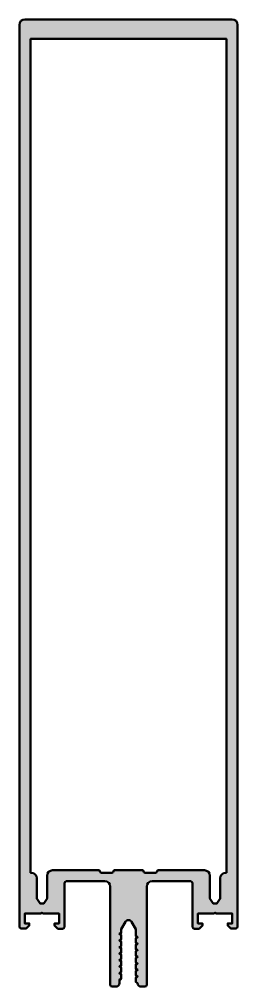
# Model space of a CAD drawing. Extents: x -30 to 30, y -16 to 250.
import ezdxf

# ---------------------------------------------------------------- set-up
doc = ezdxf.new("R2010")
doc.units = 0
doc.layers.add('0S-Alu contour', color=7, linetype='Continuous', lineweight=50)
doc.layers.add('0S-Alu hatch', color=252, linetype='Continuous', lineweight=25)

# ---------------------------------------------------------------- blocks, each defined once
blk = doc.blocks.new('505050__24583854_3BCB_44B4_8CBF_7783497E8B03_')
at = {"layer": '0S-Alu hatch'}
h = blk.add_hatch(color=256, dxfattribs=at)
edge = h.paths.add_edge_path()
edge.add_line((3.5, -16), (4.5, -16))
edge.add_arc((4.5, -15.5), 0.5, 270, 360)
edge.add_line((5, -15.5), (5, 11.5))
edge.add_ellipse((6.5, 11.5), major_axis=(-1.5, 0), ratio=1, start_angle=270, end_angle=360, ccw=False)
edge.add_line((6.5, 13), (17.10000000000002, 13))
edge.add_ellipse((17.10000000000002, 12.5), major_axis=(-0.5000000000000018, 0), ratio=1, start_angle=180, end_angle=269.9999999999996, ccw=False)
edge.add_line((17.60000000000002, 12.5), (17.60000000000002, 0.4000000000000057))
edge.add_arc((18.10000000000002, 0.4000000000000057), 0.5, 180, 270)
edge.add_line((18.10000000000002, -0.0999999999999943), (19.39999999999997, -0.0999999999999943))
edge.add_line((19.39999999999997, -0.0999999999999943), (20.29999999999995, 0.8000000000000113))
edge.add_line((20.29999999999995, 0.8000000000000113), (20.29999999999995, 1.400000000000005))
edge.add_line((20.29999999999995, 1.400000000000005), (19.10000000000002, 1.400000000000005))
edge.add_line((19.10000000000002, 1.400000000000005), (19.10000000000002, 4.099999999999994))
edge.add_line((19.10000000000002, 4.099999999999994), (23.54999999999995, 4.099999999999994))
edge.add_ellipse((23.79999999999995, 4.043749999999994), major_axis=(-0.2562499999999999, 0), ratio=1, start_angle=192.6803834918197, end_angle=347.31961650818033, ccw=False)
edge.add_line((24.04999999999996, 4.099999999999994), (28.5, 4.099999999999994))
edge.add_line((28.5, 4.099999999999994), (28.5, 1.400000000000005))
edge.add_line((28.5, 1.400000000000005), (27.29999999999995, 1.400000000000005))
edge.add_line((27.29999999999995, 1.400000000000005), (27.29999999999995, 0.8000000000000113))
edge.add_line((27.29999999999995, 0.8000000000000113), (28.10000000000002, 0))
edge.add_line((28.10000000000002, 0), (29.5, 0))
edge.add_arc((29.5, 0.5), 0.5, 270, 360)
edge.add_line((30, 0.5), (30.00000000000011, 248.5))
edge.add_arc((28.50000000000012, 248.5), 1.5, 0, 90)
edge.add_line((28.50000000000012, 250), (-28.50000000000006, 250))
edge.add_arc((-28.50000000000006, 248.5), 1.5, 90, 180)
edge.add_line((-30.00000000000006, 248.5), (-30, 0.5))
edge.add_arc((-29.5, 0.5), 0.5, 180, 270)
edge.add_line((-29.5, 0), (-28.10000000000002, 0))
edge.add_line((-28.10000000000002, 0), (-27.30000000000001, 0.8000000000000113))
edge.add_line((-27.30000000000001, 0.8000000000000113), (-27.30000000000001, 1.400000000000005))
edge.add_line((-27.30000000000001, 1.400000000000005), (-28.5, 1.400000000000005))
edge.add_line((-28.5, 1.400000000000005), (-28.5, 4.099999999999994))
edge.add_line((-28.5, 4.099999999999994), (-24.05000000000001, 4.099999999999994))
edge.add_ellipse((-23.80000000000001, 4.043749999999994), major_axis=(-0.2562499999999999, 0), ratio=1, start_angle=192.6803834918197, end_angle=347.31961650818033, ccw=False)
edge.add_line((-23.55000000000001, 4.099999999999994), (-19.10000000000002, 4.099999999999994))
edge.add_line((-19.10000000000002, 4.099999999999994), (-19.10000000000002, 1.400000000000005))
edge.add_line((-19.10000000000002, 1.400000000000005), (-20.29999999999995, 1.400000000000005))
edge.add_line((-20.29999999999995, 1.400000000000005), (-20.29999999999995, 0.8000000000000113))
edge.add_line((-20.29999999999995, 0.8000000000000113), (-19.39999999999997, -0.0999999999999943))
edge.add_line((-19.39999999999997, -0.0999999999999943), (-18.10000000000002, -0.0999999999999943))
edge.add_arc((-18.10000000000002, 0.4000000000000057), 0.5, 270, 360)
edge.add_line((-17.60000000000002, 0.4000000000000056), (-17.60000000000002, 12.5))
edge.add_ellipse((-17.10000000000002, 12.5), major_axis=(-0.5000000000000036, 0), ratio=1, start_angle=270.0000000000004, end_angle=360, ccw=False)
edge.add_line((-17.10000000000002, 13), (-6.5, 13))
edge.add_ellipse((-6.5, 11.5), major_axis=(-1.5, 0), ratio=1, start_angle=180, end_angle=269.99999999999994, ccw=False)
edge.add_line((-5, 11.5), (-5, -15.5))
edge.add_arc((-4.5, -15.5), 0.5, 180, 270)
edge.add_line((-4.5, -16), (-3.5, -16))
edge.add_arc((-3.5, -15), 1, 270, 360)
edge.add_line((-2.5, -15), (-2.5, -14.09999999999999))
edge.add_line((-2.5, -14.09999999999999), (-2, -13.8113248654052))
edge.add_line((-2, -13.8113248654052), (-2, -12.58867513459481))
edge.add_line((-2, -12.58867513459481), (-2.5, -12.29999999999998))
edge.add_line((-2.5, -12.29999999999998), (-2, -12.01132486540518))
edge.add_line((-2, -12.01132486540518), (-2, -10.7886751345948))
edge.add_line((-2, -10.7886751345948), (-2.5, -10.5))
edge.add_line((-2.5, -10.5), (-2, -10.21132486540517))
edge.add_line((-2, -10.21132486540517), (-2, -8.988675134594814))
edge.add_line((-2, -8.988675134594814), (-2.5, -8.699999999999989))
edge.add_line((-2.5, -8.699999999999989), (-2, -8.411324865405163))
edge.add_line((-2, -8.411324865405163), (-2, -7.188675134594802))
edge.add_line((-2, -7.188675134594802), (-2.5, -6.899999999999977))
edge.add_line((-2.5, -6.899999999999977), (-2, -6.61132486540518))
edge.add_line((-2, -6.61132486540518), (-2, -5.388675134594791))
edge.add_line((-2, -5.388675134594791), (-2.5, -5.099999999999994))
edge.add_line((-2.5, -5.099999999999994), (-2, -4.811324865405168))
edge.add_line((-2, -4.811324865405168), (-2, -3.58867513459478))
edge.add_line((-2, -3.58867513459478), (-2.5, -3.299999999999982))
edge.add_line((-2.5, -3.299999999999982), (-2, -3.011324865405157))
edge.add_line((-2, -3.011324865405157), (-2, -1.788675134594797))
edge.add_line((-2, -1.788675134594797), (-2.5, -1.499999999999971))
edge.add_line((-2.5, -1.499999999999971), (-2, -1.211324865405174))
edge.add_line((-2, -1.211324865405174), (-2, -0.1641016151377244))
edge.add_line((-2, -0.1641016151377244), (-0.8660254037844197, 1.800000000000039))
edge.add_ellipse((1e-16, 1.300000000000051), major_axis=(-0.9999999999999779, 0), ratio=1, start_angle=210, end_angle=330, ccw=False)
edge.add_line((0.8660254037844197, 1.800000000000039), (2, -0.1641016151377244))
edge.add_line((2, -0.1641016151377244), (2, -2.111324865405151))
edge.add_line((2, -2.111324865405151), (2.5, -2.399999999999977))
edge.add_line((2.5, -2.399999999999977), (2, -2.688675134594802))
edge.add_line((2, -2.688675134594802), (2, -3.911324865405163))
edge.add_line((2, -3.911324865405163), (2.5, -4.199999999999988))
edge.add_line((2.5, -4.199999999999988), (2, -4.488675134594785))
edge.add_line((2, -4.488675134594785), (2, -5.711324865405174))
edge.add_line((2, -5.711324865405174), (2.5, -5.999999999999971))
edge.add_line((2.5, -5.999999999999971), (2, -6.288675134594797))
edge.add_line((2, -6.288675134594797), (2, -7.511324865405185))
edge.add_line((2, -7.511324865405185), (2.5, -7.799999999999982))
edge.add_line((2.5, -7.799999999999982), (2, -8.088675134594808))
edge.add_line((2, -8.088675134594808), (2, -9.311324865405169))
edge.add_line((2, -9.311324865405169), (2.5, -9.599999999999994))
edge.add_line((2.5, -9.599999999999994), (2, -9.888675134594791))
edge.add_line((2, -9.888675134594791), (2, -11.11132486540518))
edge.add_line((2, -11.11132486540518), (2.5, -11.39999999999997))
edge.add_line((2.5, -11.39999999999997), (2, -11.6886751345948))
edge.add_line((2, -11.6886751345948), (2, -12.91132486540519))
edge.add_line((2, -12.91132486540519), (2.5, -13.19999999999999))
edge.add_line((2.5, -13.19999999999999), (2, -13.48867513459481))
edge.add_line((2, -13.48867513459481), (2, -14.71132486540517))
edge.add_line((2, -14.71132486540517), (2.5, -15))
edge.add_arc((3.5, -15), 1, 180, 270)
edge = h.paths.add_edge_path()
edge.add_line((26.89999999999998, 15.30000000000001), (26.70000000000005, 15.30000000000001))
edge.add_arc((26.70000000000005, 13.80000000000001), 1.5, 90, 180)
edge.add_line((25.20000000000005, 13.80000000000001), (25.20000000000005, 8.200000000000017))
edge.add_line((25.20000000000005, 8.200000000000017), (24.28973020032743, 6.900000000000005))
edge.add_line((24.28973020032743, 6.900000000000005), (23.3102697996726, 6.900000000000005))
edge.add_line((23.3102697996726, 6.900000000000005), (22.39999999999998, 8.200000000000017))
edge.add_line((22.39999999999998, 8.200000000000017), (22.39999999999998, 14.5))
edge.add_arc((20.89999999999998, 14.5), 1.5, 0, 90)
edge.add_line((20.89999999999998, 16), (8.100000000000023, 16))
edge.add_arc((8.099999999999994, 15.79999999999998), 0.200000000000017, 89.99999999999186, 180)
edge.add_ellipse((7.399999999999977, 15.80000000000001), major_axis=(-0.5, 0), ratio=1, start_angle=90, end_angle=180, ccw=False)
edge.add_line((7.399999999999977, 15.30000000000001), (4.600000000000022, 15.30000000000001))
edge.add_ellipse((4.600000000000022, 15.80000000000001), major_axis=(-0.5, 0), ratio=1, start_angle=0, end_angle=90, ccw=False)
edge.add_arc((3.900000000000005, 15.79999999999998), 0.200000000000017, 0, 90.00000000000813)
edge.add_line((3.899999999999977, 16), (-3.899999999999977, 16))
edge.add_arc((-3.900000000000005, 15.79999999999998), 0.200000000000017, 89.99999999999186, 180)
edge.add_ellipse((-4.600000000000022, 15.80000000000001), major_axis=(-0.5, 0), ratio=1, start_angle=90, end_angle=180, ccw=False)
edge.add_line((-4.600000000000022, 15.30000000000001), (-7.399999999999977, 15.30000000000001))
edge.add_ellipse((-7.399999999999977, 15.80000000000001), major_axis=(-0.5, 0), ratio=1, start_angle=0, end_angle=90, ccw=False)
edge.add_arc((-8.099999999999994, 15.79999999999998), 0.200000000000017, 0, 90.00000000000813)
edge.add_line((-8.100000000000023, 16), (-20.89999999999998, 16))
edge.add_arc((-20.89999999999998, 14.5), 1.500000000000001, 90, 180)
edge.add_line((-22.39999999999998, 14.5), (-22.39999999999998, 8.200000000000017))
edge.add_line((-22.39999999999998, 8.200000000000017), (-23.31026979967266, 6.900000000000005))
edge.add_line((-23.31026979967266, 6.900000000000005), (-24.28973020032737, 6.900000000000005))
edge.add_line((-24.28973020032737, 6.900000000000005), (-25.19999999999999, 8.200000000000017))
edge.add_line((-25.19999999999999, 8.200000000000017), (-25.19999999999999, 13.80000000000001))
edge.add_arc((-26.69999999999999, 13.80000000000001), 1.5, 0, 90)
edge.add_line((-26.69999999999999, 15.30000000000001), (-26.89999999999998, 15.30000000000001))
edge.add_line((-26.89999999999998, 15.30000000000001), (-26.89999999999998, 244.6))
edge.add_line((-26.89999999999998, 244.6), (26.89999999999998, 244.6))
edge.add_line((26.89999999999998, 244.6), (26.89999999999998, 15.30000000000001))
at = {"layer": '0S-Alu contour', "color": 7}
for points in [[(-30.00000000000006, 248.5), (-30, 0.5)], [(28.50000000000012, 250), (-28.50000000000006, 250)], [(30, 0.5), (30.00000000000011, 248.5)], [(-26.69999999999999, 15.30000000000001), (-26.89999999999998, 15.30000000000001), (-26.89999999999998, 244.6), (26.89999999999998, 244.6), (26.89999999999998, 15.30000000000001)], [(-8.100000000000023, 16), (-20.89999999999998, 16)], [(3.899999999999977, 16), (-3.899999999999977, 16)], [(20.89999999999998, 16), (8.100000000000023, 16)], [(-22.39999999999998, 14.5), (-22.39999999999998, 8.200000000000017), (-23.31026979967266, 6.900000000000005), (-24.28973020032737, 6.900000000000005), (-25.19999999999999, 8.200000000000017), (-25.19999999999999, 13.80000000000001)], [(-4.600000000000022, 15.30000000000001), (-7.399999999999977, 15.30000000000001)], [(7.399999999999977, 15.30000000000001), (4.600000000000022, 15.30000000000001)], [(25.20000000000005, 13.80000000000001), (25.20000000000005, 8.200000000000017), (24.28973020032743, 6.900000000000005), (23.3102697996726, 6.900000000000005), (22.39999999999998, 8.200000000000017), (22.39999999999998, 14.5)], [(26.89999999999998, 15.30000000000001), (26.70000000000005, 15.30000000000001)], [(-17.60000000000002, 0.4000000000000056), (-17.60000000000002, 12.5)], [(-17.10000000000002, 13), (-6.5, 13)], [(-5, 11.5), (-5, -15.5)], [(5, -15.5), (5, 11.5)], [(6.5, 13), (17.10000000000002, 13)], [(17.60000000000002, 12.5), (17.60000000000002, 0.4000000000000057)], [(-29.5, 0), (-28.10000000000002, 0), (-27.30000000000001, 0.8000000000000113), (-27.30000000000001, 1.400000000000005), (-28.5, 1.400000000000005), (-28.5, 4.099999999999994), (-24.05000000000001, 4.099999999999994)], [(-23.55000000000001, 4.099999999999994), (-19.10000000000002, 4.099999999999994), (-19.10000000000002, 1.400000000000005), (-20.29999999999995, 1.400000000000005), (-20.29999999999995, 0.8000000000000113), (-19.39999999999997, -0.0999999999999943), (-18.10000000000002, -0.0999999999999943)], [(18.10000000000002, -0.0999999999999943), (19.39999999999997, -0.0999999999999943), (20.29999999999995, 0.8000000000000113), (20.29999999999995, 1.400000000000005), (19.10000000000002, 1.400000000000005), (19.10000000000002, 4.099999999999994), (23.54999999999995, 4.099999999999994)], [(24.04999999999996, 4.099999999999994), (28.5, 4.099999999999994), (28.5, 1.400000000000005), (27.29999999999995, 1.400000000000005), (27.29999999999995, 0.8000000000000113), (28.10000000000002, 0), (29.5, 0)], [(-2.5, -15), (-2.5, -14.09999999999999), (-2, -13.8113248654052), (-2, -12.58867513459481), (-2.5, -12.29999999999998), (-2, -12.01132486540518), (-2, -10.7886751345948), (-2.5, -10.5), (-2, -10.21132486540517), (-2, -8.988675134594814), (-2.5, -8.699999999999989), (-2, -8.411324865405163), (-2, -7.188675134594802), (-2.5, -6.899999999999977), (-2, -6.61132486540518), (-2, -5.388675134594791), (-2.5, -5.099999999999994), (-2, -4.811324865405168), (-2, -3.58867513459478), (-2.5, -3.299999999999982), (-2, -3.011324865405157), (-2, -1.788675134594797), (-2.5, -1.499999999999971), (-2, -1.211324865405174), (-2, -0.1641016151377244), (-0.8660254037844197, 1.800000000000039)], [(0.8660254037844197, 1.800000000000039), (2, -0.1641016151377244), (2, -2.111324865405151), (2.5, -2.399999999999977), (2, -2.688675134594802), (2, -3.911324865405163), (2.5, -4.199999999999988), (2, -4.488675134594785), (2, -5.711324865405174), (2.5, -5.999999999999971), (2, -6.288675134594797), (2, -7.511324865405185), (2.5, -7.799999999999982), (2, -8.088675134594808), (2, -9.311324865405169), (2.5, -9.599999999999994), (2, -9.888675134594791), (2, -11.11132486540518), (2.5, -11.39999999999997), (2, -11.6886751345948), (2, -12.91132486540519), (2.5, -13.19999999999999), (2, -13.48867513459481), (2, -14.71132486540517), (2.5, -15)], [(-4.5, -16), (-3.5, -16)], [(3.5, -16), (4.5, -16)]]:
    blk.add_lwpolyline(points, dxfattribs=at)
for centre, radius, start, end in [((-28.50000000000006, 248.5), 1.5, 90, 180), ((28.50000000000012, 248.5), 1.5, 0, 90), ((-20.89999999999998, 14.5), 1.500000000000001, 90, 180), ((-8.099999999999994, 15.79999999999998), 0.200000000000017, 0, 90.00000000000813), ((-3.900000000000005, 15.79999999999998), 0.200000000000017, 89.99999999999186, 180), ((3.900000000000005, 15.79999999999998), 0.200000000000017, 0, 90.00000000000813), ((8.099999999999994, 15.79999999999998), 0.200000000000017, 89.99999999999186, 180), ((20.89999999999998, 14.5), 1.5, 0, 90), ((-26.69999999999999, 13.80000000000001), 1.5, 0, 90), ((26.70000000000005, 13.80000000000001), 1.5, 90, 180), ((-29.5, 0.5), 0.5, 180, 270), ((-18.10000000000002, 0.4000000000000057), 0.5, 270, 0), ((18.10000000000002, 0.4000000000000057), 0.5, 180, 270), ((29.5, 0.5), 0.5, 270, 0), ((-4.5, -15.5), 0.5, 180, 270), ((-3.5, -15), 1, 270, 0), ((3.5, -15), 1, 180, 270), ((4.5, -15.5), 0.5, 270, 0)]:
    blk.add_arc(centre, radius, start, end, dxfattribs=at)
at = {"layer": '0S-Alu contour', "color": 7, "extrusion": (0, 0, -1)}
for centre, radius, start, end in [((7.399999999999977, 15.80000000000001), 0.5, 270, 0), ((4.600000000000022, 15.80000000000001), 0.5, 180, 270), ((-4.600000000000022, 15.80000000000001), 0.5, 270, 0), ((-7.399999999999977, 15.80000000000001), 0.5, 180, 270), ((17.10000000000002, 12.5), 0.5000000000000036, 0, 89.99999999999959), ((6.5, 11.5), 1.5, 90.00000000000006, 180), ((-6.5, 11.5), 1.5, 0, 89.99999999999999), ((-17.10000000000002, 12.5), 0.5000000000000018, 90.0000000000004, 180), ((23.80000000000001, 4.043749999999994), 0.2562499999999999, 12.68038349181968, 167.3196165081803), ((-23.79999999999995, 4.043749999999994), 0.2562499999999999, 12.68038349181968, 167.3196165081803), ((-1e-16, 1.300000000000051), 0.9999999999999779, 29.99999999999998, 150)]:
    blk.add_arc(centre, radius, start, end, dxfattribs=at)
blk = doc.blocks.new('505050__C38E0A59_7EFD_46AE_AEE9_585AEDDD4D83_')
at = {"layer": '0S-Alu contour', "color": 7}
blk.add_blockref('505050__24583854_3BCB_44B4_8CBF_7783497E8B03_', (0, 0), dxfattribs=at)

msp = doc.modelspace()

# ---------------------------------------------------------------- block references
at = {"layer": '0S-Alu contour', "color": 7}
msp.add_blockref('505050__C38E0A59_7EFD_46AE_AEE9_585AEDDD4D83_', (0, 0), dxfattribs=at)

doc.saveas('drawing.dxf')
